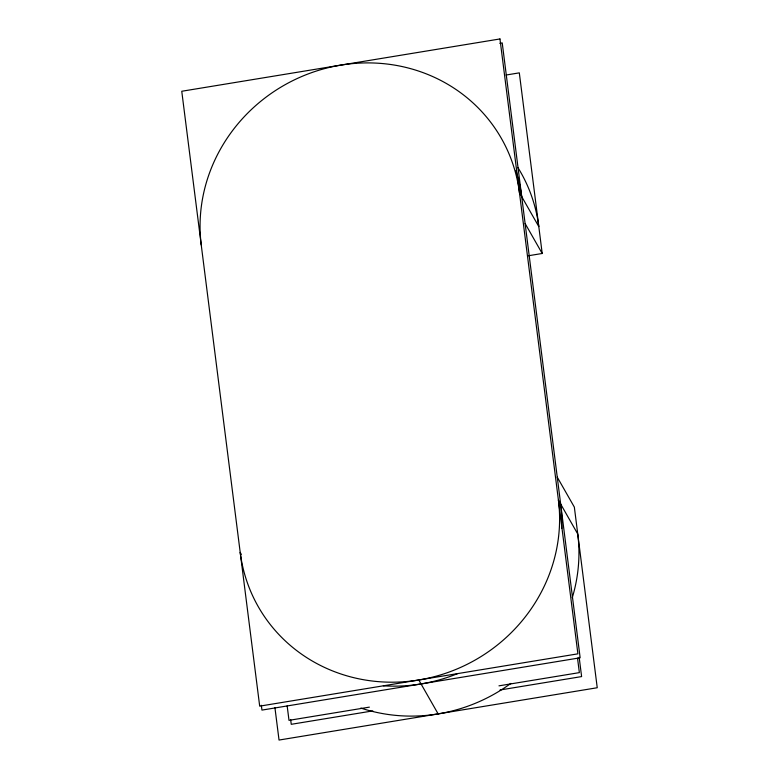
<?xml version="1.0" encoding="UTF-8"?>
<svg xmlns="http://www.w3.org/2000/svg" width="779" height="779" viewBox="0 0 779 779"><rect width="100%" height="100%" fill="white"/><g stroke="black" fill="none" stroke-linecap="round" stroke-linejoin="round"><path stroke-width="1.17" d="M499.816 43.303L502.221 42.903L580.151 657.788L261.948 710.097L261.335 705.277M506.097 75.027L519.311 72.856L542.203 253.487L528.279 255.775M369.382 707.137L288.999 720.351L287.159 705.871M498.969 685.841L579.362 672.628L577.521 658.138M372.839 710.896L291.249 724.314L290.635 719.484M500.021 689.99L581.611 676.581L579.167 657.262M525.114 223.524L542.203 253.487M557.258 477.167L574.347 507.119L597.24 687.74L279.038 740.05L274.909 707.536M241.334 554.395L240.205 552.418A162.353 153.784 -29.7 0 0 418.79 679.989L438.139 713.895M517.967 167.68A162.353 153.784 -29.7 0 1 538.795 226.582L519.447 192.666A162.353 153.784 -29.7 0 0 340.861 65.105A162.353 153.784 -29.7 0 0 201.245 244.976M515.99 170.591A162.353 153.784 -29.7 0 1 516.701 172.899M517.042 174.068A162.353 153.784 -29.7 0 1 521.706 196.629M560.676 504.071A162.353 153.784 -29.7 0 1 561.756 528.435M457.653 673.592A162.353 153.784 -29.7 0 1 383.375 685.802M572.234 597.814A162.353 153.784 -29.7 0 0 577.755 534.024L558.416 500.108A162.353 153.784 -29.7 0 1 418.79 679.989M510.839 683.417A162.353 153.784 -29.7 0 1 360.833 708.072M499.962 38.95L181.76 91.26L259.689 706.144L577.901 653.834L499.962 38.95"/></g></svg>
